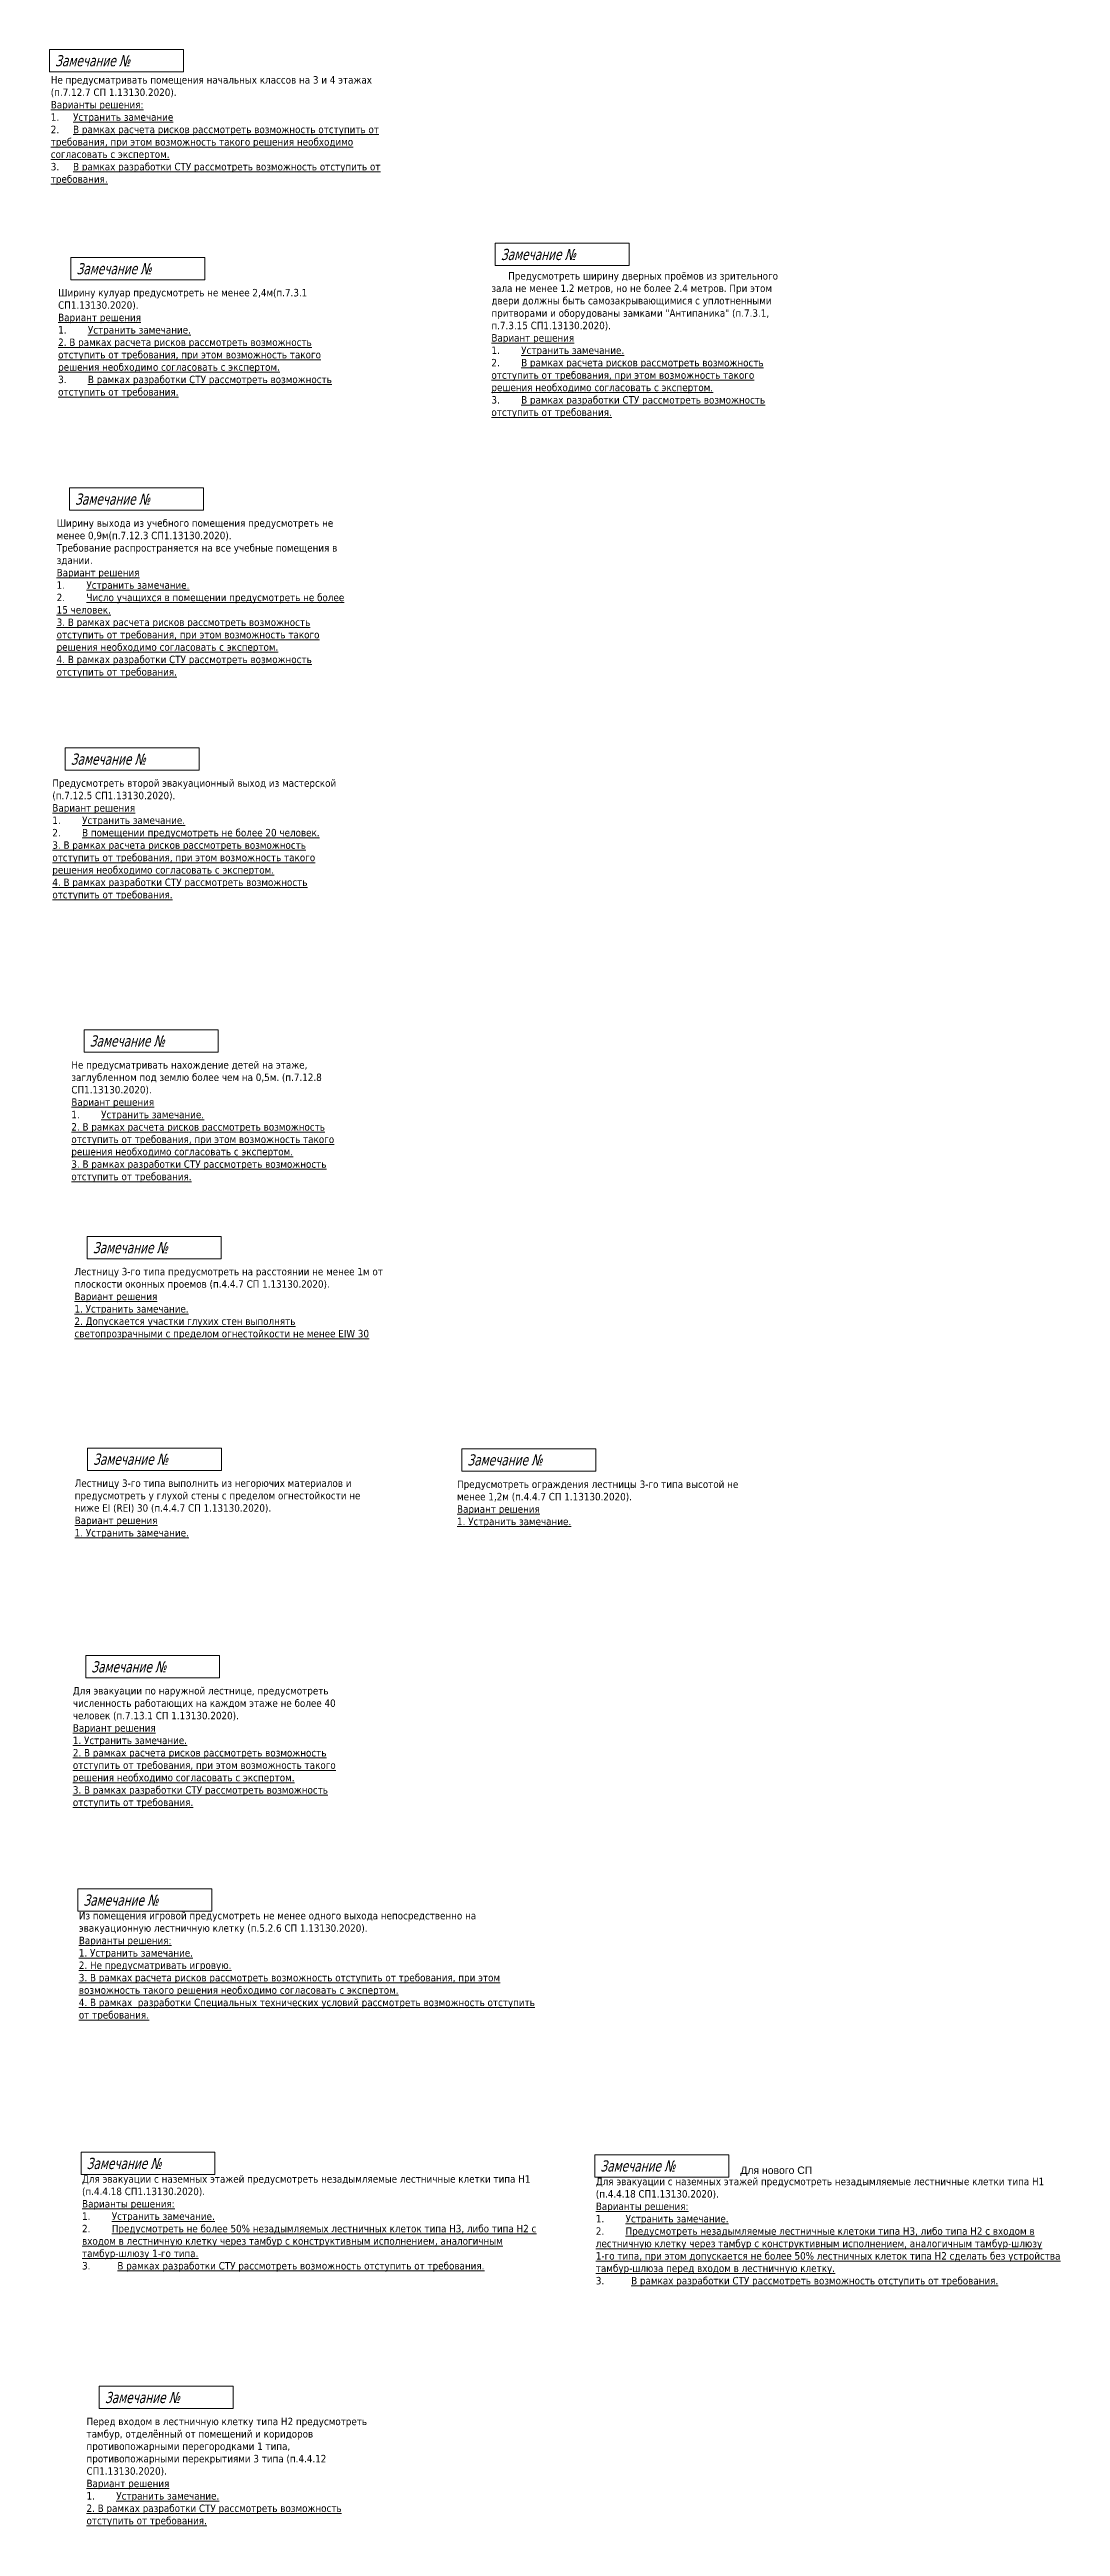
# Model space of a CAD drawing. Header units: millimetres. Extents: x -204396 to 1997851, y -2958255 to 237418.
# Drawn here: x 159505 to 241051, y -1566571 to -1366746 of the extents above; entities that cross this region are included whole.
import ezdxf

# ---------------------------------------------------------------- set-up
doc = ezdxf.new("R2010")
doc.units = ezdxf.units.MM
doc.layers.add('экспертиза', color=1, linetype='Continuous', lineweight=0)
doc.styles.get("Standard").update_dxf_attribs({"font": 'arial.ttf'})
doc.styles.add('ЭКСПЕРТИЗА', font='tahoma.ttf')

msp = doc.modelspace()

# ---------------------------------------------------------------- linework, layer by layer
at = {"layer": 'экспертиза', "color": 4, "lineweight": 0}
for points in [[(159505, -1366746), (170305, -1366746), (170305, -1368546), (159505, -1368546), (159505, -1366746)], [(161785, -1515141), (172585, -1515141), (172585, -1516941), (161785, -1516941), (161785, -1515141)], [(163521, -1555266), (174321, -1555266), (174321, -1557066), (163521, -1557066), (163521, -1555266)]]:
    msp.add_lwpolyline(points, dxfattribs=at)
at = {"layer": 'экспертиза', "lineweight": 0}
for points in [[(195459, -1382376), (206259, -1382376), (206259, -1384176), (195459, -1384176), (195459, -1382376)], [(161232, -1383526), (172032, -1383526), (172032, -1385326), (161232, -1385326), (161232, -1383526)], [(161112, -1402114), (171912, -1402114), (171912, -1403914), (161112, -1403914), (161112, -1402114)], [(160765, -1423091), (171565, -1423091), (171565, -1424891), (160765, -1424891), (160765, -1423091)], [(162298, -1445827), (173098, -1445827), (173098, -1447627), (162298, -1447627), (162298, -1445827)], [(162549, -1462503), (173349, -1462503), (173349, -1464303), (162549, -1464303), (162549, -1462503)], [(162567, -1479571), (173367, -1479571), (173367, -1481371), (162567, -1481371), (162567, -1479571)], [(192761, -1479627), (203561, -1479627), (203561, -1481427), (192761, -1481427), (192761, -1479627)], [(162420, -1496318), (173220, -1496318), (173220, -1498118), (162420, -1498118), (162420, -1496318)], [(162045, -1536384), (172845, -1536384), (172845, -1538184), (162045, -1538184), (162045, -1536384)], [(203488, -1536586), (214288, -1536586), (214288, -1538386), (203488, -1538386), (203488, -1536586)]]:
    msp.add_lwpolyline(points, dxfattribs=at)

# ---------------------------------------------------------------- texts
at = {"layer": 'экспертиза', "color": 4, "lineweight": 0, "style": 'ЭКСПЕРТИЗА', "oblique": 14.99998, "width": 0.8}
for p in [(159955, -1368096), (162235, -1516491), (163971, -1556616)]:
    msp.add_text('Замечание №', height=900, dxfattribs=at).set_placement(p)
at = {"layer": 'экспертиза', "lineweight": 0, "style": 'ЭКСПЕРТИЗА', "oblique": 14.99998, "width": 0.8}
for p in [(161682, -1384876), (195909, -1383726), (161562, -1403464), (161215, -1424441), (162748, -1447177), (162999, -1463853), (163017, -1480921), (193211, -1480977), (162870, -1497668), (162495, -1537734), (203938, -1537936)]:
    msp.add_text('Замечание №', height=900, dxfattribs=at).set_placement(p)
at = {"layer": 'экспертиза', "color": 4, "lineweight": 0, "ltscale": 100, "char_height": 600, "attachment_point": 1, "style": 'ЭКСПЕРТИЗА'}
for s, insert, width in [('\\pt1200;Не предусматривать помещения начальных классов на 3 и 4 этажах (п.7.12.7 СП 1.13130.2020).\\P{\\L\\C6;Варианты решения:\\P\\pt1800,16800;\\l1.^I\\LУстранить замечание\\P\\l2.^I\\LВ рамках расчета рисков рассмотреть возможность отступить от требования, при этом возможность такого решения необходимо согласовать с экспертом.\\H0.91667x;\\l\\C0;\\P\\H1.09091x;\\C6;3.^I\\LВ рамках разработки СТУ рассмотреть возможность отступить от требования. }', (159605, -1368892), 26552.35), ('Из помещения игровой предусмотреть не менее одного выхода непосредственно на эвакуационную лестничную клетку (п.5.2.6 СП 1.13130.2020).\\P\\pt1200;{\\L\\C6;Варианты решения:\\P1. Устранить замечание. \\P2. Не предусматривать игровую.\\P\\ptz;3. В рамках расчета рисков рассмотреть возможность отступить от требования, при этом возможность такого решения необходимо согласовать с экспертом.\\H0.91667x;\\l\\C0;\\P\\pt1200;\\H1.09091x;\\L\\C6;4. В рамках  разработки Специальных технических условий рассмотреть возможность отступить от требования. }', (161868, -1516995), 37498.32)]:
    msp.add_mtext(s, dxfattribs=dict(at, insert=insert, width=width))
at = {"layer": 'экспертиза', "lineweight": 0, "ltscale": 100, "transparency": 33554687, "char_height": 600, "attachment_point": 1, "style": 'ЭКСПЕРТИЗА'}
for s, insert, width in [('\\pi1350;Предусмотреть ширину дверных проёмов из зрительного зала не менее 1.2 метров, но не более 2.4 метров. При этом двери должны быть самозакрывающимися с уплотненными притворами и оборудованы замками "Антипаника" (п.7.3.1, п.7.3.15 СП1.13130.2020).\\P\\pi0;{\\L\\C6;Вариант решения\\P\\pt2400;\\l1.^I\\LУстранить замечание.\\P\\l2.^I\\LВ рамках расчета рисков рассмотреть возможность отступить от требования, при этом возможность такого решения необходимо согласовать с экспертом.\\H0.91667x;\\l\\C0;\\P\\H1.09091x;\\C6;3.^I\\LВ рамках разработки СТУ рассмотреть возможность отступить от требования. }', (195150, -1384705), 23702.99), ('Ширину кулуар предусмотреть не менее 2,4м(п.7.3.1 СП1.13130.2020).\\P{\\L\\C6;Вариант решения\\P\\pt2400;\\l1.^I\\LУстранить замечание.\\P\\ptz;2. В рамках расчета рисков рассмотреть возможность отступить от требования, при этом возможность такого решения необходимо согласовать с экспертом.\\H0.91667x;\\l\\C0;\\P\\pt2400;\\H1.09091x;\\C6;3.^I\\LВ рамках разработки СТУ рассмотреть возможность отступить от требования. }', (160199, -1386059), 23702.99), ('Ширину выхода из учебного помещения предусмотреть не менее 0,9м(п.7.12.3 СП1.13130.2020).\\PТребование распространяется на все учебные помещения в здании.\\P{\\L\\C6;Вариант решения\\P\\pt2400;\\l1.^I\\LУстранить замечание.\\P\\l2.^I\\LЧисло учащихся в помещении предусмотреть не более 15 человек.\\P\\ptz;3. В рамках расчета рисков рассмотреть возможность отступить от требования, при этом возможность такого решения необходимо согласовать с экспертом.\\H0.91667x;\\l\\C0;\\P\\H1.09091x;\\L\\C6;4. В рамках разработки СТУ рассмотреть возможность отступить от требования. }', (160078, -1404647), 23702.99), ('Предусмотреть второй эвакуационный выход из мастерской (п.7.12.5 СП1.13130.2020).\\P{\\L\\C6;Вариант решения\\P\\pt2400;\\l1.^I\\LУстранить замечание.\\P\\l2.^I\\LВ помещении предусмотреть не более 20 человек.\\P\\ptz;3. В рамках расчета рисков рассмотреть возможность отступить от требования, при этом возможность такого решения необходимо согласовать с экспертом.\\H0.91667x;\\l\\C0;\\P\\H1.09091x;\\L\\C6;4. В рамках разработки СТУ рассмотреть возможность отступить от требования. }', (159731, -1425624), 23702.99), ('Не предусматривать нахождение детей на этаже, заглубленном под землю более чем на 0,5м. (п.7.12.8 СП1.13130.2020).\\P{\\L\\C6;Вариант решения\\P\\pt2400;\\l1.^I\\LУстранить замечание.\\P\\ptz;2. В рамках расчета рисков рассмотреть возможность отступить от требования, при этом возможность такого решения необходимо согласовать с экспертом.\\H0.91667x;\\l\\C0;\\P\\H1.09091x;\\L\\C6;3. В рамках разработки СТУ рассмотреть возможность отступить от требования. }', (161264, -1448360), 23702.99), ('Лестницу 3-го типа предусмотреть на расстоянии не менее 1м от плоскости оконных проемов (п.4.4.7 СП 1.13130.2020).{\\L\\C6;\\PВариант решения\\P1. Устранить замечание.\\P2. Допускается участки глухих стен выполнять светопрозрачными с пределом огнестойкости не менее EIW 30}', (161515, -1465036), 24929.69), ('Лестницу 3-го типа выполнить из негорючих материалов и предусмотреть у глухой стены с пределом огнестойкости не ниже EI (REI) 30 (п.4.4.7 СП 1.13130.2020).{\\L\\C6;\\PВариант решения\\P1. Устранить замечание.}', (161533, -1482104), 23702.99), ('Предусмотреть ограждения лестницы 3-го типа высотой не менее 1,2м (п.4.4.7 СП 1.13130.2020).{\\L\\C6;\\PВариант решения\\P1. Устранить замечание.}', (192375, -1482190), 23702.99), ('Для эвакуации по наружной лестнице, предусмотреть численность работающих на каждом этаже не более 40 человек (п.7.13.1 СП 1.13130.2020).{\\L\\C6;\\PВариант решения\\P1. Устранить замечание.\\P2. В рамках расчета рисков рассмотреть возможность отступить от требования, при этом возможность такого решения необходимо согласовать с экспертом.\\H0.91667x;\\l\\C0;\\P\\H1.09091x;\\L\\C6;3. В рамках разработки СТУ рассмотреть возможность отступить от требования. }', (161386, -1498851), 23702.99)]:
    msp.add_mtext(s, dxfattribs=dict(at, insert=insert, width=width))
at = {"layer": 'экспертиза', "lineweight": 0, "ltscale": 100, "char_height": 600, "width": 37498.32, "attachment_point": 1, "style": 'ЭКСПЕРТИЗА'}
for s, insert in [('Для эвакуации с наземных этажей предусмотреть незадымляемые лестничные клетки типа Н1 (п.4.4.18 СП1.13130.2020).\\P\\pt1200;{\\L\\C6;Варианты решения:\\P\\ptz;\\l1.^I\\LУстранить замечание.\\P\\l2.^I\\LПредусмотреть не более 50% незадымляемых лестничных клеток типа Н3, либо типа Н2 с входом в лестничную клетку через тамбур с конструктивным исполнением, аналогичным тамбур-шлюзу 1-го типа.\\P\\l3.^I\\L  В рамках разработки СТУ рассмотреть возможность отступить от требования. }', (162128, -1538238)), ('Для эвакуации с наземных этажей предусмотреть незадымляемые лестничные клетки типа Н1 (п.4.4.18 СП1.13130.2020).\\P\\pt1200;{\\L\\C6;Варианты решения:\\P\\ptz;\\l1.^I\\LУстранить замечание.\\P\\l2.^I\\LПредусмотреть незадымляемые лестничные клетоки типа Н3, либо типа Н2 с входом в лестничную клетку через тамбур с конструктивным исполнением, аналогичным тамбур-шлюзу 1-го типа, при этом допускается не более 50% лестничных клеток типа Н2 сделать без устройства тамбур-шлюза перед входом в лестничную клетку.\\P\\l3.^I\\L  В рамках разработки СТУ рассмотреть возможность отступить от требования. }', (203572, -1538440))]:
    msp.add_mtext(s, dxfattribs=dict(at, insert=insert))
at = {"layer": 'экспертиза', "color": 2, "insert": (215233, -1537532), "char_height": 600, "width": 14933.92, "attachment_point": 1}
msp.add_mtext('Для нового СП', dxfattribs=at)
at = {"layer": 'экспертиза', "color": 4, "lineweight": 0, "ltscale": 100, "transparency": 33554687, "insert": (162487, -1557799), "char_height": 600, "width": 23702.99, "attachment_point": 1, "style": 'ЭКСПЕРТИЗА'}
msp.add_mtext('Перед входом в лестничную клетку типа Н2 предусмотреть тамбур, отделённый от помещений и коридоров противопожарными перегородками 1 типа, противопожарными перекрытиями 3 типа (п.4.4.12 СП1.13130.2020).\\P{\\L\\C6;Вариант решения\\P\\pt2400;\\l1.^I\\LУстранить замечание.\\P\\ptz;2. В рамках разработки СТУ рассмотреть возможность отступить от требования. }', dxfattribs=at)

doc.saveas('drawing.dxf')
